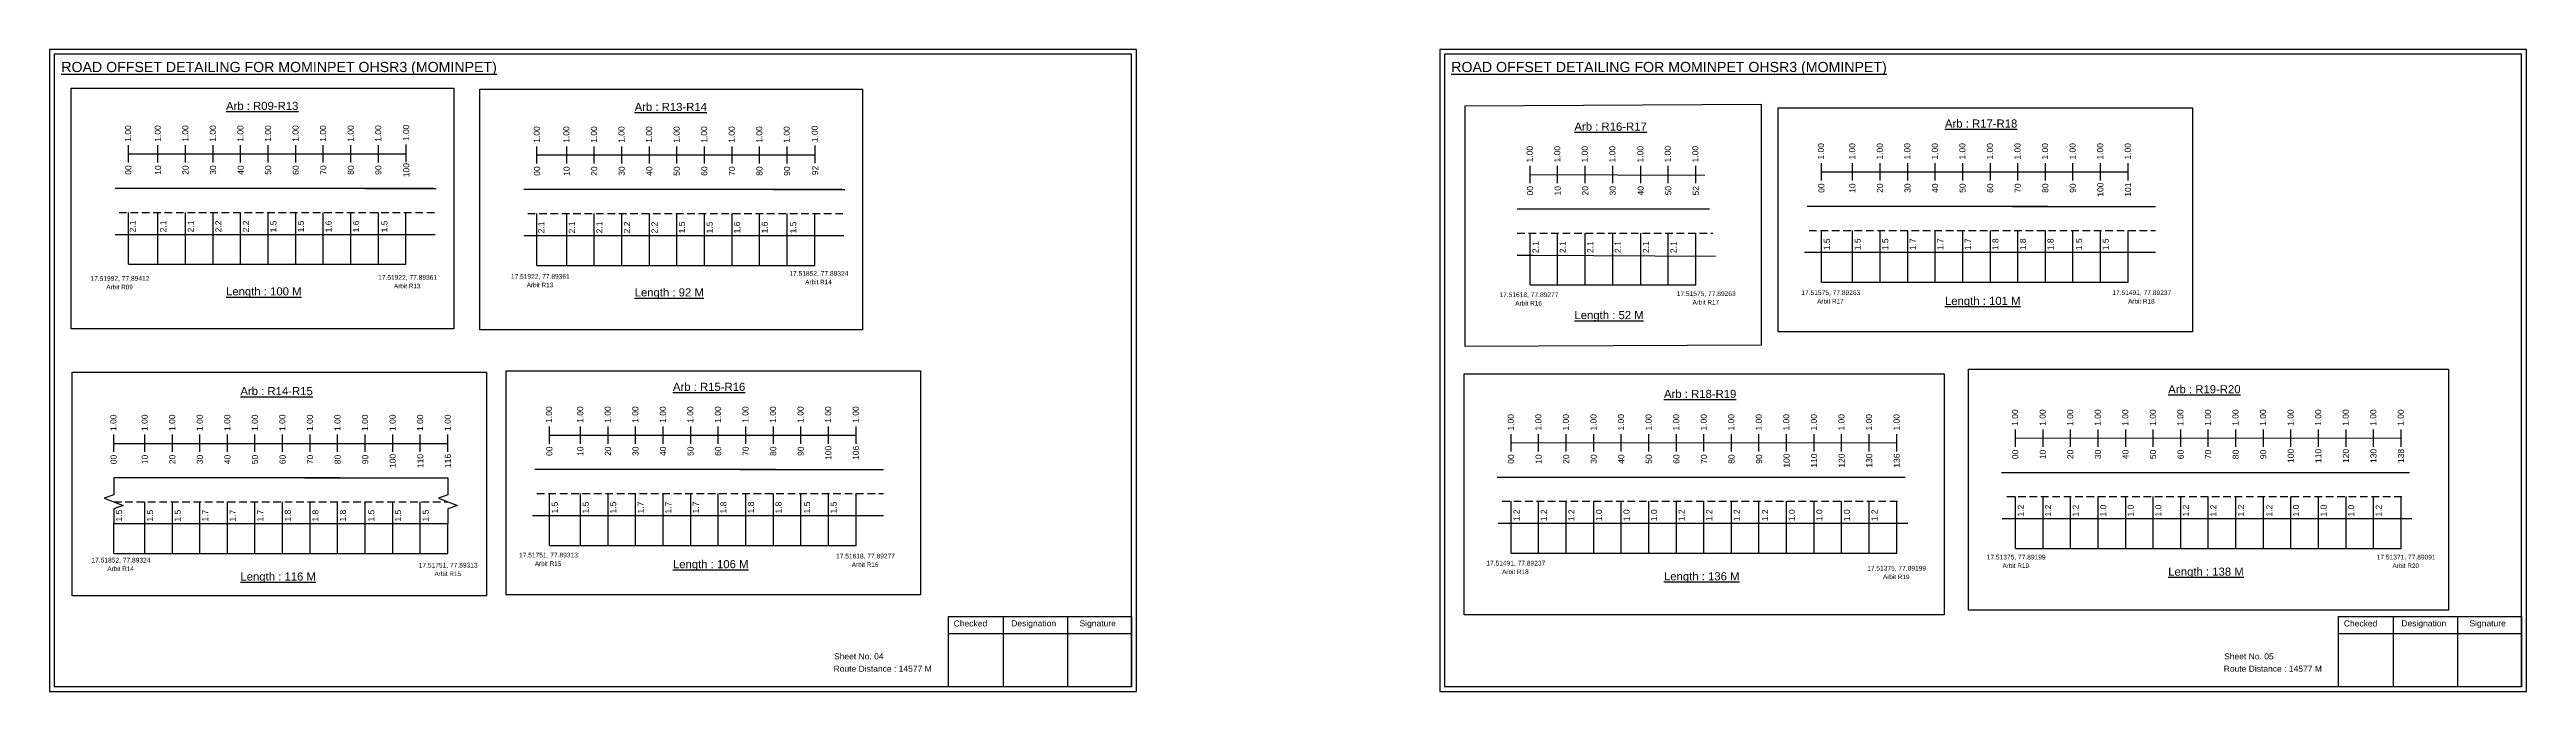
# Model space of a CAD drawing. Header units: inches. Extents: x 1446 to 12099, y 451 to 5049.
# Drawn here: x 5246 to 6468, y 3395 to 3712 of the extents above; entities that cross this region are included whole.
import ezdxf

# ---------------------------------------------------------------- set-up
doc = ezdxf.new("R2010")
doc.units = ezdxf.units.IN
doc.header["$MEASUREMENT"] = 0
doc.linetypes.add('DASHED2', pattern=[0.375, 0.25, -0.125])
doc.layers.add('PDF_Geometry', color=7, linetype='Continuous')
doc.layers.add('PDF_Text', color=5, linetype='Continuous')
doc.styles.add('PDF Arial', font='arial.ttf')
doc.styles.get("Standard").update_dxf_attribs({"font": 'arial.ttf'})

msp = doc.modelspace()

# ---------------------------------------------------------------- linework, layer by layer
at = {"color": 217, "true_color": 0x93278f}
for p, q in [((5284.7, 3656), (5284.7, 3664.6)), ((5284.7, 3660.3), (5421.9, 3660.4)), ((5299.3, 3656), (5299.3, 3664.6)), ((5312.9, 3656), (5312.9, 3664.6)), ((5326.5, 3656), (5326.5, 3664.6)), ((5340.1, 3656), (5340.1, 3664.6)), ((5353.7, 3656), (5353.7, 3664.6)), ((5367.3, 3656), (5367.3, 3664.6)), ((5380.9, 3656), (5380.9, 3664.6)), ((5394.5, 3656), (5394.5, 3664.6)), ((5408.1, 3656), (5408.1, 3664.6)), ((5421.9, 3656.3), (5421.9, 3664.9)), ((5486.4, 3655.5), (5486.4, 3664)), ((5486.4, 3659.8), (5623.7, 3659.8)), ((5501.1, 3655.5), (5501.1, 3664)), ((5514.7, 3655.5), (5514.7, 3664)), ((5528.3, 3655.5), (5528.3, 3664)), ((5541.9, 3655.5), (5541.9, 3664)), ((5555.5, 3655.5), (5555.5, 3664)), ((5569.1, 3655.5), (5569.1, 3664)), ((5582.7, 3655.5), (5582.7, 3664)), ((5596.3, 3655.5), (5596.3, 3664)), ((5609.9, 3655.5), (5609.9, 3664)), ((5623.7, 3655.8), (5623.7, 3664.4)), ((5976.6, 3645.8), (5976.6, 3654.4)), ((5976.6, 3650.1), (6062.9, 3649.8)), ((5990.2, 3645.8), (5990.2, 3654.4)), ((6003.8, 3645.8), (6003.8, 3654.4)), ((6017.4, 3645.8), (6017.4, 3654.4)), ((6031.2, 3645.8), (6031.2, 3654.4)), ((6044.8, 3645.8), (6044.8, 3654.4)), ((6058.4, 3645.8), (6058.4, 3654.4)), ((6120.4, 3647.2), (6120.4, 3655.7)), ((6120.4, 3651.4), (6271.8, 3651.4)), ((6135.8, 3647.2), (6135.8, 3655.7)), ((6149.4, 3647.2), (6149.4, 3655.7)), ((6163, 3647.2), (6163, 3655.7)), ((6176.6, 3647.2), (6176.6, 3655.7)), ((6190.2, 3647.2), (6190.2, 3655.7)), ((6203.8, 3647.2), (6203.8, 3655.7)), ((6217.4, 3647.2), (6217.4, 3655.7)), ((6231, 3647.2), (6231, 3655.7)), ((6244.6, 3647.2), (6244.6, 3655.7)), ((6258.2, 3647.2), (6258.2, 3655.7)), ((6271.8, 3647.2), (6271.8, 3655.7)), ((5277.5, 3513.3), (5277.5, 3521.8)), ((5292.8, 3513.3), (5292.8, 3521.8)), ((5306.4, 3513.3), (5306.4, 3521.8)), ((5320, 3513.3), (5320, 3521.8)), ((5333.6, 3513.3), (5333.6, 3521.8)), ((5347.2, 3513.3), (5347.2, 3521.8)), ((5360.8, 3513.3), (5360.8, 3521.8)), ((5374.4, 3513.3), (5374.4, 3521.8)), ((5388, 3513.3), (5388, 3521.8)), ((5401.6, 3513.3), (5401.6, 3521.8)), ((5415.2, 3513.3), (5415.2, 3521.8)), ((5428.8, 3513.3), (5428.8, 3521.8)), ((5442.4, 3513.3), (5442.4, 3521.8)), ((5492.5, 3517.3), (5492.5, 3525.8)), ((5492.5, 3521.6), (5643.9, 3521.6)), ((5507.9, 3517.3), (5507.9, 3525.8)), ((5521.5, 3517.3), (5521.5, 3525.8)), ((5535.1, 3517.3), (5535.1, 3525.8)), ((5548.7, 3517.3), (5548.7, 3525.8)), ((5562.3, 3517.3), (5562.3, 3525.8)), ((5575.9, 3517.3), (5575.9, 3525.8)), ((5589.5, 3517.3), (5589.5, 3525.8)), ((5603.1, 3517.3), (5603.1, 3525.8)), ((5616.7, 3517.3), (5616.7, 3525.8)), ((5630.3, 3517.3), (5630.3, 3525.8)), ((5643.9, 3517.3), (5643.9, 3525.8)), ((5967.2, 3513.5), (5967.2, 3522)), ((5980.8, 3513.5), (5980.8, 3522)), ((5994.4, 3513.5), (5994.4, 3522)), ((6008, 3513.5), (6008, 3522)), ((6021.6, 3513.5), (6021.6, 3522)), ((6035.2, 3513.5), (6035.2, 3522)), ((6048.8, 3513.5), (6048.8, 3522)), ((6062.4, 3513.5), (6062.4, 3522)), ((6076, 3513.5), (6076, 3522)), ((6089.6, 3513.5), (6089.6, 3522)), ((6103.2, 3513.5), (6103.2, 3522)), ((6116.8, 3513.5), (6116.8, 3522)), ((6130.4, 3513.5), (6130.4, 3522)), ((6144, 3513.5), (6144, 3522)), ((6157.6, 3513.5), (6157.6, 3522)), ((6216.2, 3515.8), (6216.2, 3524.3)), ((6229.8, 3515.8), (6229.8, 3524.3)), ((6243.4, 3515.8), (6243.4, 3524.3)), ((6257, 3515.8), (6257, 3524.3)), ((6270.6, 3515.8), (6270.6, 3524.3)), ((6284.2, 3515.8), (6284.2, 3524.3)), ((6297.8, 3515.8), (6297.8, 3524.3)), ((6311.4, 3515.8), (6311.4, 3524.3)), ((6325, 3515.8), (6325, 3524.3)), ((6338.6, 3515.8), (6338.6, 3524.3)), ((6352.2, 3515.8), (6352.2, 3524.3)), ((6365.8, 3515.8), (6365.8, 3524.3)), ((6379.4, 3515.8), (6379.4, 3524.3)), ((6393, 3515.8), (6393, 3524.3)), ((6406.6, 3515.8), (6406.6, 3524.3)), ((5277.5, 3517.5), (5442.4, 3517.5)), ((5967.2, 3517.7), (6157.6, 3517.9)), ((6216.2, 3520), (6406.6, 3520.2))]:
    msp.add_line(p, q, dxfattribs=at)
for p, q in [((5435.4, 3643.3), (5278.1, 3643.3)), ((5284.7, 3605.9), (5284.7, 3631.4)), ((5299.3, 3605.9), (5299.3, 3631.4)), ((5312.9, 3605.9), (5312.9, 3631.4)), ((5326.5, 3605.9), (5326.5, 3631.4)), ((5340.1, 3605.9), (5340.1, 3631.4)), ((5353.7, 3605.9), (5353.7, 3631.4)), ((5367.3, 3605.9), (5367.3, 3631.4)), ((5380.9, 3605.9), (5380.9, 3631.4)), ((5394.5, 3605.9), (5394.5, 3631.4)), ((5401.4, 3643.3), (5436.6, 3643.3)), ((5408.1, 3605.9), (5408.1, 3631.4)), ((5421.7, 3605.9), (5421.7, 3631.4)), ((5637.1, 3642.8), (5479.9, 3642.8)), ((5603.1, 3642.8), (5638.4, 3642.8)), ((6065.1, 3633.1), (5970.2, 3633.1)), ((6232.2, 3634.4), (6113.3, 3634.4)), ((6214.7, 3634.4), (6285.4, 3634.4)), ((5278.1, 3620.6), (5310.3, 3620.6)), ((5310.3, 3620.6), (5436.1, 3620.6)), ((5479.9, 3620.1), (5512, 3620.1)), ((5486.4, 3605.3), (5486.4, 3630.9)), ((5501.1, 3605.3), (5501.1, 3630.9)), ((5512, 3620.1), (5637.8, 3620.1)), ((5514.7, 3605.3), (5514.7, 3630.9)), ((5528.3, 3605.3), (5528.3, 3630.9)), ((5541.9, 3605.3), (5541.9, 3630.9)), ((5555.5, 3605.3), (5555.5, 3630.9)), ((5569.1, 3605.3), (5569.1, 3630.9)), ((5582.7, 3605.3), (5582.7, 3630.9)), ((5596.3, 3605.3), (5596.3, 3630.9)), ((5609.9, 3605.3), (5609.9, 3630.9)), ((5623.5, 3605.3), (5623.5, 3630.9)), ((5976.6, 3595.7), (5976.6, 3621.2)), ((5990.2, 3595.7), (5990.2, 3621.2)), ((6003.8, 3595.7), (6003.8, 3621.2)), ((6017.4, 3595.7), (6017.4, 3621.2)), ((6031.2, 3595.7), (6031.2, 3621.2)), ((6044.8, 3595.7), (6044.8, 3621.2)), ((6058.4, 3595.7), (6058.4, 3621.2)), ((6120.4, 3597), (6120.4, 3622.6)), ((6135.8, 3597), (6135.8, 3622.6)), ((6149.4, 3597), (6149.4, 3622.6)), ((6163, 3597), (6163, 3622.6)), ((6176.6, 3597), (6176.6, 3622.6)), ((6190.2, 3597), (6190.2, 3622.6)), ((6203.8, 3597), (6203.8, 3622.6)), ((6217.4, 3597), (6217.4, 3622.6)), ((6231, 3597), (6231, 3622.6)), ((6244.6, 3597), (6244.6, 3622.6)), ((6258.2, 3597), (6258.2, 3622.6)), ((6271.8, 3597), (6271.8, 3622.6)), ((5970.2, 3610.4), (5978.2, 3610.4)), ((5978.2, 3610.4), (6068.1, 3609.9)), ((6112.1, 3611.8), (6285.4, 3611.8)), ((5389.2, 3500.5), (5277.5, 3500.5)), ((5371.8, 3500.5), (5442.4, 3500.5)), ((5604.3, 3504.6), (5485.4, 3504.6)), ((5586.8, 3504.6), (5657.5, 3504.6)), ((6161.8, 3500.7), (5960.4, 3500.7)), ((6410.7, 3503), (6209.3, 3503)), ((5292.8, 3463.1), (5292.8, 3488.7)), ((5306.4, 3463.1), (5306.4, 3488.7)), ((5320, 3463.1), (5320, 3488.7)), ((5333.6, 3463.1), (5333.6, 3488.7)), ((5347.2, 3463.1), (5347.2, 3488.7)), ((5360.8, 3463.1), (5360.8, 3488.7)), ((5374.4, 3463.1), (5374.4, 3488.7)), ((5388, 3463.1), (5388, 3488.7)), ((5401.6, 3463.1), (5401.6, 3488.7)), ((5415.2, 3463.1), (5415.2, 3488.7)), ((5428.8, 3463.1), (5428.8, 3488.7)), ((5492.5, 3467.1), (5492.5, 3492.7)), ((5507.9, 3467.1), (5507.9, 3492.7)), ((5521.5, 3467.1), (5521.5, 3492.7)), ((5535.1, 3467.1), (5535.1, 3492.7)), ((5548.7, 3467.1), (5548.7, 3492.7)), ((5562.3, 3467.1), (5562.3, 3492.7)), ((5575.9, 3467.1), (5575.9, 3492.7)), ((5589.5, 3467.1), (5589.5, 3492.7)), ((5603.1, 3467.1), (5603.1, 3492.7)), ((5616.7, 3467.1), (5616.7, 3492.7)), ((5630.3, 3467.1), (5630.3, 3492.7)), ((5643.9, 3467.1), (5643.9, 3492.7)), ((5967.2, 3463.3), (5967.2, 3488.9)), ((5980.8, 3463.3), (5980.8, 3488.9)), ((5994.4, 3463.3), (5994.4, 3488.9)), ((6008, 3463.3), (6008, 3488.9)), ((6021.6, 3463.3), (6021.6, 3488.9)), ((6035.2, 3463.3), (6035.2, 3488.9)), ((6048.8, 3463.3), (6048.8, 3488.9)), ((6062.4, 3463.3), (6062.4, 3488.9)), ((6076, 3463.3), (6076, 3488.9)), ((6089.6, 3463.3), (6089.6, 3488.9)), ((6103.2, 3463.3), (6103.2, 3488.9)), ((6116.8, 3463.3), (6116.8, 3488.9)), ((6130.4, 3463.3), (6130.4, 3488.9)), ((6144, 3463.3), (6144, 3488.9)), ((6157.6, 3463.3), (6157.6, 3488.9)), ((6216.2, 3465.6), (6216.2, 3491.2)), ((6229.8, 3465.6), (6229.8, 3491.2)), ((6243.4, 3465.6), (6243.4, 3491.2)), ((6257, 3465.6), (6257, 3491.2)), ((6270.6, 3465.6), (6270.6, 3491.2)), ((6284.2, 3465.6), (6284.2, 3491.2)), ((6297.8, 3465.6), (6297.8, 3491.2)), ((6311.4, 3465.6), (6311.4, 3491.2)), ((6325, 3465.6), (6325, 3491.2)), ((6338.6, 3465.6), (6338.6, 3491.2)), ((6352.2, 3465.6), (6352.2, 3491.2)), ((6365.8, 3465.6), (6365.8, 3491.2)), ((6379.4, 3465.6), (6379.4, 3491.2)), ((6393, 3465.6), (6393, 3491.2)), ((6406.6, 3465.6), (6406.6, 3491.2)), ((5277.5, 3477.9), (5442.4, 3477.9)), ((5277.5, 3463.1), (5277.5, 3477.9)), ((5442.4, 3463.1), (5442.4, 3477.9)), ((5484.2, 3481.9), (5657.5, 3481.9)), ((5960.8, 3478.1), (5968.9, 3478.1)), ((5968.9, 3478.1), (6163, 3478.1)), ((6209.7, 3480.4), (6217.8, 3480.4)), ((6217.8, 3480.4), (6411.9, 3480.4))]:
    msp.add_line(p, q)
at = {"linetype": 'DASHED2', "ltscale": 15}
for p, q in [((5280.1, 3631.4), (5436.4, 3631.4)), ((5481.8, 3630.9), (5638.1, 3630.9)), ((5970.2, 3621.2), (6066.8, 3621.2)), ((6114.3, 3622.6), (6285.4, 3622.6)), ((5277.5, 3488.7), (5442.4, 3488.7)), ((5486.4, 3492.7), (5657.5, 3492.7)), ((5962.9, 3488.9), (6159.7, 3488.9)), ((6211.9, 3491.2), (6408.6, 3491.2))]:
    msp.add_line(p, q, dxfattribs=at)
at = {"color": 5}
for p, q in [((5284.7, 3605.9), (5421.7, 3605.9)), ((5486.4, 3605.3), (5623.5, 3605.3)), ((5976.6, 3595.7), (6058.4, 3595.7)), ((6120.4, 3597), (6271.8, 3597)), ((5277.5, 3463.1), (5442.4, 3463.1)), ((5492.5, 3467.1), (5643.9, 3467.1)), ((5967.2, 3463.3), (6157.6, 3463.3)), ((6216.2, 3465.6), (6406.6, 3465.6))]:
    msp.add_line(p, q, dxfattribs=at)
for points in [[(5256.4, 3692.8), (5445.3, 3692.8), (5445.3, 3574), (5256.4, 3574)], [(5458.2, 3692.3), (5647.1, 3692.3), (5647.1, 3573.5), (5458.2, 3573.5)], [(5944.5, 3684.1), (6090.6, 3684.8), (6090.6, 3565.9), (5944.5, 3565.3)], [(6099.1, 3683.1), (6303.6, 3683.1), (6303.6, 3572.6), (6099.1, 3572.6)], [(5256.9, 3552.7), (5461.4, 3552.7), (5461.4, 3442.2), (5256.9, 3442.2)], [(5471.2, 3553.2), (5675.7, 3553.2), (5675.7, 3442.7), (5471.2, 3442.7)], [(5944.1, 3551.8), (6181, 3551.8), (6181, 3432.9), (5944.1, 3432.9)], [(6193, 3554.1), (6430, 3554.1), (6430, 3435.2), (6193, 3435.2)]]:
    msp.add_lwpolyline(points, close=True)
at = {"linetype": 'Continuous'}
for points in [[(5277.5, 3500.5), (5277.5, 3492.1), (5272.7, 3490.4), (5282.2, 3486.9), (5277.5, 3485.2), (5277.5, 3477.9)], [(5442.4, 3500.5), (5442.4, 3492.1), (5437.7, 3490.4), (5447.2, 3486.9), (5442.4, 3485.2), (5442.4, 3477.9)]]:
    msp.add_lwpolyline(points, dxfattribs=at)
at = {"layer": 'PDF_Geometry'}
for points in [[(5245.8, 3711.8), (5245.8, 3395.1), (5782.3, 3395.1), (5782.3, 3711.8)], [(5248.1, 3709.5), (5248.1, 3397.5), (5779.8, 3397.5), (5779.8, 3709.5)], [(5932, 3711.8), (5932, 3395.1), (6468.4, 3395.1), (6468.4, 3711.8)], [(5934.3, 3709.5), (5934.3, 3397.5), (6466, 3397.5), (6466, 3709.5)]]:
    msp.add_lwpolyline(points, close=True, dxfattribs=at)
at = {"layer": 'PDF_Geometry', "color": 242, "true_color": 0xcc1f26}
for points in [[(5779.8, 3397.4), (5689.5, 3397.4), (5689.5, 3432), (5779.8, 3432)], [(6466, 3397.4), (6375.7, 3397.4), (6375.7, 3432), (6466, 3432)]]:
    msp.add_lwpolyline(points, close=True, dxfattribs=at)
for points in [[(5689.5, 3423.7), (5779.8, 3423.7)], [(5716.5, 3432), (5716.5, 3397.4)], [(5748.2, 3432), (5748.2, 3397.4)], [(6375.7, 3423.7), (6466, 3423.7)], [(6402.7, 3432), (6402.7, 3397.4)], [(6434.4, 3432), (6434.4, 3397.4)]]:
    msp.add_lwpolyline(points, dxfattribs=at)

# ---------------------------------------------------------------- texts
at = {"color": 242, "true_color": 0xcd2027}
for s, height, p in [('%%UROAD OFFSET DETAILING FOR MOMINPET OHSR3 (MOMINPET)', 5, (5251.6, 3700.7)), ('%%UROAD OFFSET DETAILING FOR MOMINPET OHSR3 (MOMINPET)', 5, (5937.7, 3700.7)), ('%%UArb : R09-R13', 4, (5332.9, 3682)), ('%%UArb : R13-R14', 4, (5534.6, 3681.5)), ('%%UArb : R16-R17', 4, (5998.5, 3671.8)), ('%%UArb : R17-R18', 4, (6181.4, 3673.3)), ('%%ULength : 100 M', 4, (5332.9, 3590.5)), ('%%ULength : 92 M', 4, (5534.6, 3590)), ('%%ULength : 52 M', 4, (5998.5, 3578.8)), ('%%ULength : 101 M', 4, (6181.4, 3585.8)), ('%%UArb : R15-R16', 4, (5553.5, 3543.4)), ('%%UArb : R19-R20', 4, (6291.6, 3542.2)), ('%%UArb : R14-R15', 4, (5340, 3541.3)), ('%%UArb : R18-R19', 4, (6042.7, 3539.9)), ('%%ULength : 116 M', 4, (5340, 3449.8)), ('%%ULength : 106 M', 4, (5553.5, 3455.9)), ('%%ULength : 136 M', 4, (6042.7, 3449.9)), ('%%ULength : 138 M', 4, (6291.6, 3452.2))]:
    msp.add_text(s, height=height, dxfattribs=at).set_placement(p)
at = {"color": 217, "true_color": 0x93278f}
for s, p in [('1.00', (5286, 3666.3)), ('1.00', (5300.7, 3666.3)), ('1.00', (5314.3, 3666.3)), ('1.00', (5327.9, 3666.3)), ('1.00', (5341.5, 3666.3)), ('1.00', (5355.1, 3666.3)), ('1.00', (5368.7, 3666.3)), ('1.00', (5382.3, 3666.3)), ('1.00', (5395.9, 3666.3)), ('1.00', (5409.5, 3666.3)), ('1.00', (5423.3, 3666.6)), ('1.00', (5487.8, 3665.8)), ('1.00', (5502.4, 3665.8)), ('1.00', (5516, 3665.8)), ('1.00', (5529.6, 3665.8)), ('1.00', (5543.2, 3665.8)), ('1.00', (5556.8, 3665.8)), ('1.00', (5570.4, 3665.8)), ('1.00', (5584, 3665.8)), ('1.00', (5597.6, 3665.8)), ('1.00', (5611.2, 3665.8)), ('1.00', (5625, 3666.1)), ('1.00', (5977.9, 3656.1)), ('1.00', (5991.5, 3656.1)), ('1.00', (6005.1, 3656.1)), ('1.00', (6018.7, 3656.1)), ('1.00', (6032.5, 3656.1)), ('1.00', (6046.1, 3656.1)), ('1.00', (6059.7, 3656.1)), ('1.00', (6121.7, 3657.5)), ('1.00', (6137.1, 3657.5)), ('1.00', (6150.7, 3657.5)), ('1.00', (6164.3, 3657.5)), ('1.00', (6177.9, 3657.5)), ('1.00', (6191.5, 3657.5)), ('1.00', (6205.1, 3657.5)), ('1.00', (6218.7, 3657.5)), ('1.00', (6232.3, 3657.5)), ('1.00', (6245.9, 3657.5)), ('1.00', (6259.5, 3657.5)), ('1.00', (6273.1, 3657.5)), ('00', (5286.2, 3650)), ('10', (5300.8, 3650)), ('20', (5314.4, 3650)), ('30', (5328, 3650)), ('40', (5341.6, 3650)), ('50', (5355.2, 3650)), ('60', (5368.8, 3650)), ('70', (5382.4, 3650)), ('80', (5396, 3650)), ('90', (5409.6, 3650)), ('100', (5423.4, 3648.8)), ('00', (5487.9, 3649.5)), ('10', (5502.5, 3649.5)), ('20', (5516.1, 3649.5)), ('30', (5529.7, 3649.5)), ('40', (5543.3, 3649.5)), ('50', (5556.9, 3649.5)), ('60', (5570.5, 3649.5)), ('70', (5584.1, 3649.5)), ('80', (5597.7, 3649.5)), ('90', (5611.3, 3649.5)), ('92', (5625.2, 3649.8)), ('00', (5978.1, 3639.8)), ('10', (5991.7, 3639.8)), ('20', (6005.3, 3639.8)), ('30', (6018.9, 3639.8)), ('40', (6032.7, 3639.8)), ('50', (6046.3, 3639.8)), ('52', (6059.9, 3639.8)), ('00', (6121.9, 3641.1)), ('10', (6137.2, 3641.1)), ('20', (6150.8, 3641.1)), ('30', (6164.4, 3641.1)), ('40', (6178, 3641.1)), ('50', (6191.6, 3641.1)), ('60', (6205.2, 3641.1)), ('70', (6218.8, 3641.1)), ('80', (6232.4, 3641.1)), ('90', (6246, 3641.1)), ('100', (6259.6, 3639.2)), ('101', (6273.2, 3639.2)), ('1.00', (5493.8, 3527.6)), ('1.00', (5509.2, 3527.6)), ('1.00', (5522.8, 3527.6)), ('1.00', (5536.4, 3527.6)), ('1.00', (5550, 3527.6)), ('1.00', (5563.6, 3527.6)), ('1.00', (5577.2, 3527.6)), ('1.00', (5590.8, 3527.6)), ('1.00', (5604.4, 3527.6)), ('1.00', (5618, 3527.6)), ('1.00', (5631.6, 3527.6)), ('1.00', (5645.2, 3527.6)), ('1.00', (6217.5, 3526.1)), ('1.00', (6231.1, 3526.1)), ('1.00', (6244.7, 3526.1)), ('1.00', (6258.3, 3526.1)), ('1.00', (6271.9, 3526.1)), ('1.00', (6285.5, 3526.1)), ('1.00', (6299.1, 3526.1)), ('1.00', (6312.7, 3526.1)), ('1.00', (6326.3, 3526.1)), ('1.00', (6339.9, 3526.1)), ('1.00', (6353.5, 3526.1)), ('1.00', (6367.1, 3526.1)), ('1.00', (6380.7, 3526.1)), ('1.00', (6394.3, 3526.1)), ('1.00', (6407.9, 3526.1)), ('1.00', (5278.8, 3523.6)), ('1.00', (5294.2, 3523.6)), ('1.00', (5307.8, 3523.6)), ('1.00', (5321.4, 3523.6)), ('1.00', (5335, 3523.6)), ('1.00', (5348.6, 3523.6)), ('1.00', (5362.2, 3523.6)), ('1.00', (5375.8, 3523.6)), ('1.00', (5389.4, 3523.6)), ('1.00', (5403, 3523.6)), ('1.00', (5416.6, 3523.6)), ('1.00', (5430.2, 3523.6)), ('1.00', (5443.8, 3523.6)), ('1.00', (5968.6, 3523.8)), ('1.00', (5982.2, 3523.8)), ('1.00', (5995.8, 3523.8)), ('1.00', (6009.4, 3523.8)), ('1.00', (6023, 3523.8)), ('1.00', (6036.6, 3523.8)), ('1.00', (6050.2, 3523.8)), ('1.00', (6063.8, 3523.8)), ('1.00', (6077.4, 3523.8)), ('1.00', (6091, 3523.8)), ('1.00', (6104.6, 3523.8)), ('1.00', (6118.2, 3523.8)), ('1.00', (6131.8, 3523.8)), ('1.00', (6145.4, 3523.8)), ('1.00', (6159, 3523.8)), ('00', (5278.9, 3507.2)), ('10', (5294.3, 3507.2)), ('20', (5307.9, 3507.2)), ('30', (5321.5, 3507.2)), ('40', (5335.1, 3507.2)), ('50', (5348.7, 3507.2)), ('60', (5362.3, 3507.2)), ('70', (5375.9, 3507.2)), ('80', (5389.5, 3507.2)), ('90', (5403.1, 3507.2)), ('100', (5416.7, 3505.3)), ('110', (5430.3, 3505.3)), ('116', (5443.9, 3505.3)), ('00', (5494, 3511.3)), ('10', (5509.3, 3511.3)), ('20', (5522.9, 3511.3)), ('30', (5536.5, 3511.3)), ('40', (5550.1, 3511.3)), ('50', (5563.7, 3511.3)), ('60', (5577.3, 3511.3)), ('70', (5590.9, 3511.3)), ('80', (5604.5, 3511.3)), ('90', (5618.1, 3511.3)), ('100', (5631.7, 3509.3)), ('106', (5645.3, 3509.3)), ('00', (5968.7, 3507.4)), ('10', (5982.3, 3507.4)), ('20', (5995.9, 3507.4)), ('30', (6009.5, 3507.4)), ('40', (6023.1, 3507.4)), ('50', (6036.7, 3507.4)), ('60', (6050.3, 3507.4)), ('70', (6063.9, 3507.4)), ('80', (6077.5, 3507.4)), ('90', (6091.1, 3507.4)), ('100', (6104.7, 3505.5)), ('110', (6118.3, 3505.5)), ('120', (6131.9, 3505.5)), ('130', (6145.5, 3505.5)), ('136', (6159.1, 3505.5)), ('00', (6217.6, 3509.7)), ('10', (6231.2, 3509.7)), ('20', (6244.8, 3509.7)), ('30', (6258.4, 3509.7)), ('40', (6272, 3509.7)), ('50', (6285.6, 3509.7)), ('60', (6299.2, 3509.7)), ('70', (6312.8, 3509.7)), ('80', (6326.4, 3509.7)), ('90', (6340, 3509.7)), ('100', (6353.6, 3507.8)), ('110', (6367.2, 3507.8)), ('120', (6380.8, 3507.8)), ('130', (6394.4, 3507.8)), ('138', (6408, 3507.8))]:
    msp.add_text(s, height=3, rotation=90, dxfattribs=at).set_placement(p)
for s, p in [('2.1', (5288.3, 3621.6)), ('2.1', (5303.4, 3621.6)), ('2.1', (5317, 3621.6)), ('2.2', (5330.6, 3621.6)), ('2.2', (5344.2, 3621.6)), ('1.5', (5357.8, 3621.6)), ('1.5', (5371.4, 3621.6)), ('1.6', (5385, 3621.6)), ('1.6', (5398.6, 3621.6)), ('1.5', (5412.6, 3621.6)), ('2.1', (5490, 3621.1)), ('2.1', (5505.1, 3621.1)), ('2.1', (5518.7, 3621.1)), ('2.2', (5532.3, 3621.1)), ('2.2', (5545.9, 3621.1)), ('1.5', (5559.5, 3621.1)), ('1.5', (5573.1, 3621.1)), ('1.6', (5586.7, 3621.1)), ('1.6', (5600.3, 3621.1)), ('1.5', (5614.4, 3621.1)), ('2.1', (5980.8, 3611.4)), ('2.1', (5994.2, 3611.4)), ('2.1', (6007.8, 3611.4)), ('2.1', (6021.4, 3611.4)), ('2.1', (6035.3, 3611.4)), ('2.1', (6048.9, 3611.4)), ('1.5', (6124.6, 3612.8)), ('1.5', (6139.8, 3612.8)), ('1.5', (6153.4, 3612.8)), ('1.7', (6167, 3612.8)), ('1.7', (6180.6, 3612.8)), ('1.7', (6194.2, 3612.8)), ('1.8', (6207.8, 3612.8)), ('1.8', (6221.4, 3612.8)), ('1.8', (6235, 3612.8)), ('1.5', (6249.1, 3612.8)), ('1.5', (6262.2, 3612.8)), ('1.5', (5496.7, 3482.9)), ('1.5', (5511.9, 3482.9)), ('1.5', (5525.5, 3482.9)), ('1.7', (5539.1, 3482.9)), ('1.7', (5552.7, 3482.9)), ('1.7', (5566.3, 3482.9)), ('1.8', (5579.9, 3482.9)), ('1.8', (5593.5, 3482.9)), ('1.8', (5607.1, 3482.9)), ('1.5', (5621.2, 3482.9)), ('1.5', (5634.3, 3482.9)), ('1.2', (5971.4, 3479.1)), ('1.2', (5984.9, 3479.1)), ('1.2', (5998.5, 3479.1)), ('1.0', (6012.1, 3479.1)), ('1.0', (6025.7, 3479.1)), ('1.0', (6039.3, 3479.1)), ('1.2', (6052.9, 3479.1)), ('1.2', (6066.5, 3479.1)), ('1.2', (6080.1, 3479.1)), ('1.2', (6094.1, 3479.1)), ('1.0', (6107.3, 3479.1)), ('1.0', (6120.9, 3479.1)), ('1.0', (6134.5, 3479.1)), ('1.2', (6148.1, 3479.1)), ('1.2', (6220.3, 3481.4)), ('1.2', (6233.8, 3481.4)), ('1.2', (6247.4, 3481.4)), ('1.0', (6261, 3481.4)), ('1.0', (6274.6, 3481.4)), ('1.0', (6288.2, 3481.4)), ('1.2', (6301.8, 3481.4)), ('1.2', (6315.4, 3481.4)), ('1.2', (6329, 3481.4)), ('1.2', (6343, 3481.4)), ('1.0', (6356.2, 3481.4)), ('1.0', (6369.8, 3481.4)), ('1.0', (6383.4, 3481.4)), ('1.2', (6397, 3481.4)), ('1.5', (5281.6, 3478.9)), ('1.5', (5296.9, 3478.9)), ('1.5', (5310.5, 3478.9)), ('1.7', (5324.1, 3478.9)), ('1.7', (5337.7, 3478.9)), ('1.7', (5351.3, 3478.9)), ('1.8', (5364.9, 3478.9)), ('1.8', (5378.5, 3478.9)), ('1.8', (5392.1, 3478.9)), ('1.5', (5406.1, 3478.9)), ('1.5', (5419.3, 3478.9)), ('1.5', (5432.9, 3478.9))]:
    msp.add_text(s, height=3, rotation=90).set_placement(p)
at = {"color": 5}
for s, height, p in [('17.51992, 77.89412', 2.34, (5266, 3597.7)), ('Arbit R09', 2.25, (5273.8, 3593.5)), ('17.51922, 77.89361', 2.34, (5408, 3598.2)), ('Arbit R13', 2.25, (5415.8, 3594)), ('17.51922, 77.89361', 2.34, (5473.5, 3598.7)), ('Arbit R13', 2.25, (5481.3, 3594.5)), ('17.51852, 77.89324', 2.34, (5611, 3600.2)), ('Arbit R14', 2.25, (5618.8, 3596)), ('17.51618, 77.89277', 2.34, (5961.5, 3589.7)), ('Arbit R16', 2.25, (5969.3, 3585.5)), ('17.51575, 77.89263', 2.34, (6049, 3590.2)), ('Arbit R17', 2.25, (6056.8, 3586)), ('17.51575, 77.89263', 2.34, (6110.5, 3590.7)), ('Arbit R17', 2.25, (6118.3, 3586.5)), ('17.51491, 77.89237', 2.34, (6264, 3590.7)), ('Arbit R18', 2.25, (6271.8, 3586.5)), ('17.51852, 77.89324', 2.34, (5266.5, 3458.7)), ('17.51751, 77.89313', 2.34, (5477.5, 3461.2)), ('17.51618, 77.89277', 2.34, (5634, 3460.7)), ('17.51375, 77.89199', 2.34, (6202, 3460.2)), ('17.51371, 77.89091', 2.34, (6394.5, 3460.2)), ('Arbit R14', 2.25, (5274.3, 3454.5)), ('17.51751, 77.89313', 2.34, (5428, 3456.2)), ('Arbit R15', 2.25, (5435.8, 3452)), ('Arbit R15', 2.25, (5485.3, 3457)), ('Arbit R16', 2.25, (5641.8, 3456.5)), ('17.51491, 77.89237', 2.34, (5955, 3457.2)), ('Arbit R18', 2.25, (5962.8, 3453)), ('17.51375, 77.89199', 2.34, (6143, 3454.7)), ('Arbit R19', 2.25, (6150.8, 3450.5)), ('Arbit R19', 2.25, (6209.8, 3456)), ('Arbit R20', 2.25, (6402.3, 3456))]:
    msp.add_text(s, height=height, dxfattribs=at).set_placement(p)
for s, p in [('Sheet No. 04', (5633, 3410.9)), ('Sheet No. 05', (6319.2, 3410.9)), ('Route Distance : 14577 M', (5632.8, 3404.8)), ('Route Distance : 14577 M', (6319, 3404.8))]:
    msp.add_text(s, height=3).set_placement(p)
at = {"layer": 'PDF_Text', "color": 7, "attachment_point": 7, "style": 'PDF Arial'}
for s, insert, char_height in [('Checked', (5692.1, 3427.1), 3), ('Designation', (5720.5, 3426.3), 3.001), ('Signature', (5754.2, 3426.3), 3), ('Checked', (6378.3, 3427.1), 3), ('Designation', (6406.7, 3426.3), 3.001), ('Signature', (6440.3, 3426.3), 3)]:
    msp.add_mtext(s, dxfattribs=dict(at, insert=insert, char_height=char_height))

doc.saveas('drawing.dxf')
